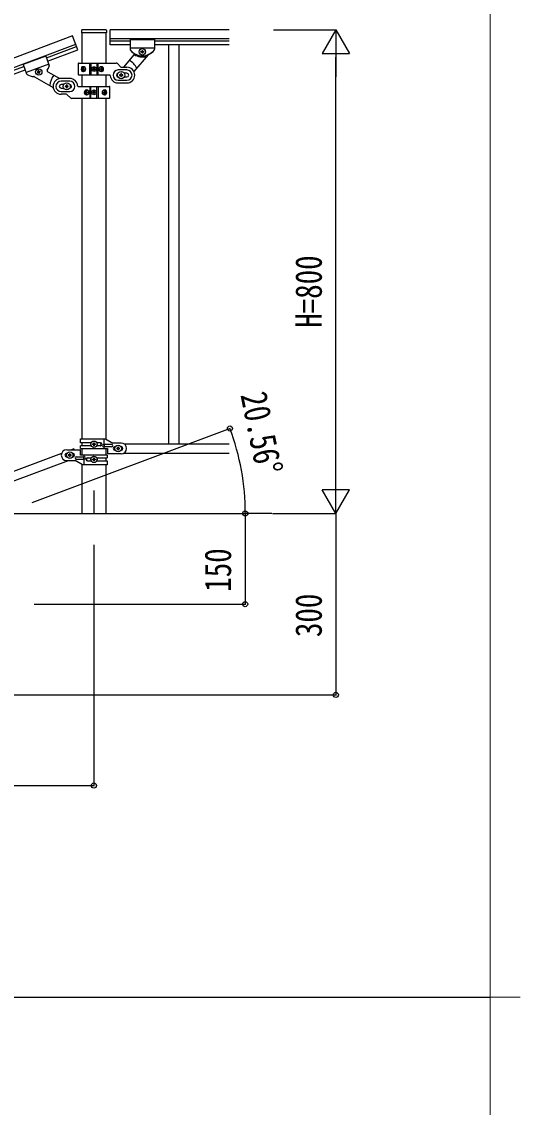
# Model space of a CAD drawing. Units: millimetres, scale not verified. Extents: x -4143 to 4140, y -2900 to 2898.
# Drawn here: x 3185 to 4010, y 15 to 1811 of the extents above; entities that cross this region are included whole.
import ezdxf
from ezdxf.enums import TextEntityAlignment as Align

# ---------------------------------------------------------------- set-up
doc = ezdxf.new("R2010")
doc.units = ezdxf.units.MM
doc.header["$LTSCALE"] = 10
for name, color, linetype in [('0-2_YKK_12', 2, 'Continuous'), ('0-3_YKK_A1', 4, 'Continuous'), ('0-4_YKK_D', 6, 'Continuous')]:
    doc.layers.add(name, color=color, linetype=linetype)
doc.layers.add('0-5_YKK_ZWAK', color=92, linetype='Continuous', lineweight=18)
doc.styles.add('ＭＳ ゴシック', font='')
doc.styles.get('ＭＳ ゴシック').set_extended_font_data('MS Gothic')

msp = doc.modelspace()

# ---------------------------------------------------------------- linework, layer by layer
at = {"layer": '0-2_YKK_12'}
msp.add_line((3304.89, 1027.16), (3304.89, 997.5), dxfattribs=at)
at = {"layer": '0-3_YKK_A1'}
for p, q in [((3284.39, 1796.5), (3284.39, 1793)), ((3324.39, 1797.5), (3285.39, 1797.5)), ((3325.39, 1796.5), (3325.39, 1793)), ((3331.89, 1772.54), (3331.89, 1797.54)), ((3528.74, 1797.54), (3331.89, 1797.54)), ((3269.23, 1787.46), (2531.89, 1510.9)), ((3277.97, 1764.17), (3269.23, 1787.46)), ((3284.64, 1792.5), (3284.64, 1742.3)), ((3324.89, 1792.5), (3284.89, 1792.5)), ((3325.14, 1742.3), (3325.14, 1792.5)), ((3528.74, 1782.54), (3331.89, 1782.54)), ((3364.89, 1778.54), (3331.89, 1778.54)), ((3364.89, 1781.54), (3364.89, 1765.22)), ((3364.89, 1781.54), (3404.89, 1781.54)), ((3364.89, 1781.54), (3364.89, 1765.2)), ((3364.89, 1781.54), (3404.89, 1781.54)), ((3404.89, 1781.54), (3404.89, 1765.22)), ((3404.89, 1781.54), (3404.89, 1765.22)), ((3528.74, 1778.54), (3404.89, 1778.54)), ((3274.5, 1773.42), (2537.16, 1496.86)), ((3226.18, 1751.15), (3275.86, 1769.78)), ((3228.28, 1745.53), (3277.97, 1764.17)), ((3364.89, 1772.54), (3331.89, 1772.54)), ((3364.89, 1767.54), (3404.89, 1767.54)), ((3364.89, 1767.54), (3404.89, 1767.54)), ((3383.45, 1760.56), (3382.49, 1760.56)), ((3386.33, 1761.52), (3387.29, 1761.52)), ((3528.74, 1772.54), (3404.89, 1772.54)), ((3428.39, 1772.54), (3428.39, 1112.54)), ((3445.39, 1772.54), (3445.39, 1112.54)), ((3225.12, 1753.96), (3187.67, 1739.91)), ((3225.12, 1753.96), (3230.86, 1738.66)), ((3279.89, 1742.54), (3341.65, 1742.54)), ((3297.94, 1722.54), (3297.94, 1742.54)), ((3299.89, 1742.54), (3299.89, 1722.54)), ((3309.89, 1742.54), (3309.89, 1722.54)), ((3311.83, 1722.54), (3311.83, 1742.54)), ((3370.91, 1756.15), (3353.65, 1735.58)), ((3394.46, 1756.22), (3371.04, 1728.3)), ((2581.72, 1509.3), (3188.77, 1736.99)), ((2583.83, 1503.68), (3190.87, 1731.37)), ((3187.67, 1739.91), (3193.4, 1724.63)), ((3230.04, 1740.85), (3192.59, 1726.8)), ((3212.08, 1727.68), (3211.18, 1727.35)), ((3215.11, 1727.8), (3216.01, 1728.13)), ((3228.4, 1728.07), (3248.33, 1716.82)), ((3278.89, 1741.54), (3278.89, 1723.54)), ((3285.37, 1732.98), (3285.7, 1732.98)), ((3285.37, 1732.1), (3285.7, 1732.1)), ((3287.18, 1734.75), (3286.56, 1734.75)), ((3286.56, 1730.34), (3287.18, 1730.34)), ((3288.19, 1732.98), (3287.57, 1732.98)), ((3288.19, 1732.1), (3287.57, 1732.1)), ((3303.66, 1732.13), (3302.84, 1732.13)), ((3306.12, 1732.95), (3306.94, 1732.95)), ((3316.65, 1732.98), (3315.89, 1732.98)), ((3316.65, 1732.1), (3315.89, 1732.1)), ((3318.01, 1734.75), (3317.25, 1734.75)), ((3317.25, 1730.34), (3318.01, 1730.34)), ((3318.94, 1732.98), (3319.41, 1732.98)), ((3318.94, 1732.1), (3319.41, 1732.1)), ((3349.01, 1736.42), (3343.77, 1741.66)), ((3359.39, 1731.04), (3344.89, 1731.04)), ((3351.13, 1735.54), (3359.39, 1735.54)), ((3359.39, 1725.54), (3354.97, 1725.54)), ((3206.33, 1719.86), (3237.5, 1702.26)), ((3264.89, 1716.98), (3250.39, 1716.98)), ((3264.89, 1712.48), (3250.39, 1712.48)), ((3254.81, 1706.98), (3250.39, 1706.98)), ((3330.92, 1722.54), (3279.89, 1722.54)), ((3284.64, 1722.54), (3284.64, 1703.98)), ((3325.14, 1703.98), (3325.14, 1722.54)), ((3344.89, 1714.04), (3359.39, 1714.04)), ((3344.89, 1709.54), (3359.39, 1709.54)), ((3348.39, 1723.04), (3347.39, 1723.04)), ((3351.39, 1722.04), (3352.39, 1722.04)), ((3354.97, 1719.54), (3359.39, 1719.54)), ((3250.39, 1700.98), (3254.81, 1700.98)), ((3250.39, 1695.48), (3264.89, 1695.48)), ((3258.65, 1690.98), (3250.39, 1690.98)), ((3258.39, 1704.48), (3257.39, 1704.48)), ((3260.77, 1690.11), (3266.01, 1684.86)), ((3261.39, 1703.48), (3262.39, 1703.48)), ((3278.85, 1703.98), (3329.89, 1703.98)), ((3290.83, 1694.42), (3290.37, 1694.42)), ((3290.83, 1693.54), (3290.37, 1693.54)), ((3292.53, 1696.19), (3291.76, 1696.19)), ((3291.76, 1691.78), (3292.53, 1691.78)), ((3293.13, 1694.42), (3293.89, 1694.42)), ((3293.13, 1693.54), (3293.89, 1693.54)), ((3297.94, 1703.98), (3297.94, 1683.98)), ((3299.89, 1683.98), (3299.89, 1703.98)), ((3303.66, 1693.57), (3302.84, 1693.57)), ((3306.12, 1694.39), (3306.94, 1694.39)), ((3309.89, 1683.98), (3309.89, 1703.98)), ((3311.83, 1703.98), (3311.83, 1683.98)), ((3321.58, 1694.42), (3322.21, 1694.42)), ((3321.58, 1693.54), (3322.21, 1693.54)), ((3323.22, 1696.19), (3322.6, 1696.19)), ((3322.6, 1691.78), (3323.22, 1691.78)), ((3324.4, 1694.42), (3324.08, 1694.42)), ((3324.4, 1693.54), (3324.08, 1693.54)), ((3330.89, 1684.98), (3330.89, 1702.98)), ((3329.89, 1683.98), (3268.13, 1683.98)), ((3284.64, 1683.98), (3284.64, 1121.04)), ((3325.14, 1120.24), (3325.14, 1683.98)), ((3282.89, 1121.04), (3323.76, 1121.04)), ((3282.89, 1114.54), (3282.89, 1121.04)), ((3300.22, 1114.54), (3282.89, 1114.54)), ((3284.64, 1114.54), (3284.64, 1109.54)), ((3315.48, 1114.54), (3309.56, 1114.54)), ((3321.86, 1111.54), (3321.86, 1121.04)), ((3323.76, 1121.04), (3335.89, 1114.04)), ((3349.89, 1114.04), (3335.89, 1114.04)), ((3251.38, 1096.79), (2547.53, 832.79)), ((3259.89, 1102.97), (3282.39, 1102.97)), ((3260.52, 1096.97), (3259.89, 1096.97)), ((3271.62, 1104.51), (3267.53, 1102.97)), ((3269.89, 1096.97), (3269.26, 1096.97)), ((3272.19, 1102.97), (3271.62, 1104.51)), ((3282.39, 1093.97), (3282.39, 1102.97)), ((3282.89, 1105.04), (3282.89, 1109.54)), ((3300.21, 1109.54), (3282.89, 1109.54)), ((3282.89, 1105.04), (3327.39, 1105.04)), ((3284.64, 1105.04), (3284.64, 1093.97)), ((3284.64, 1103.47), (3284.64, 1098.47)), ((3303.45, 1111.56), (3302.49, 1111.56)), ((3306.33, 1112.52), (3307.29, 1112.52)), ((3315.48, 1109.54), (3309.56, 1109.54)), ((3334.09, 1111.54), (3321.01, 1111.54)), ((3334.09, 1107.54), (3321.01, 1107.54)), ((3321.86, 1105.04), (3321.86, 1107.54)), ((3322.41, 1107.54), (3322.41, 1111.54)), ((3325.14, 1093.97), (3325.14, 1105.04)), ((3327.39, 1105.04), (3327.39, 1096.04)), ((3349.89, 1096.04), (3327.39, 1096.04)), ((3339.89, 1108.04), (3340.52, 1108.04)), ((3339.89, 1102.04), (3340.52, 1102.04)), ((3343.45, 1105.52), (3342.49, 1105.52)), ((3346.33, 1104.56), (3347.29, 1104.56)), ((3349.26, 1108.04), (3349.89, 1108.04)), ((3349.26, 1102.04), (3349.89, 1102.04)), ((3354.86, 1112.54), (3528.74, 1112.54)), ((3354.86, 1097.54), (3528.74, 1097.54)), ((3262.25, 1084.85), (2558.39, 820.84)), ((3260.52, 1090.97), (3259.89, 1090.97)), ((3259.89, 1084.97), (3273.89, 1084.97)), ((3263.45, 1094.45), (3262.49, 1094.45)), ((3266.33, 1093.49), (3267.29, 1093.49)), ((3269.89, 1090.97), (3269.26, 1090.97)), ((3286.01, 1077.97), (3273.89, 1084.97)), ((3275.69, 1091.47), (3288.77, 1091.47)), ((3275.69, 1087.47), (3288.77, 1087.47)), ((3326.89, 1093.97), (3282.39, 1093.97)), ((3284.64, 1078.76), (3284.64, 997.5)), ((3326.89, 1077.97), (3286.01, 1077.97)), ((3287.36, 1091.47), (3287.36, 1087.47)), ((3287.92, 1093.97), (3287.92, 1091.47)), ((3287.92, 1087.47), (3287.92, 1077.97)), ((3294.29, 1089.47), (3300.21, 1089.47)), ((3294.29, 1084.47), (3300.22, 1084.47)), ((3303.45, 1086.49), (3302.49, 1086.49)), ((3306.33, 1087.45), (3307.29, 1087.45)), ((3309.56, 1089.47), (3326.89, 1089.47)), ((3309.56, 1084.47), (3326.89, 1084.47)), ((3325.14, 1084.47), (3325.14, 1089.47)), ((3325.14, 997.5), (3325.14, 1077.97)), ((3326.89, 1093.97), (3326.89, 1089.47)), ((3326.89, 1084.47), (3326.89, 1077.97)), ((3304.89, 1035.62), (3304.89, 997.5)), ((-3840.08, 197.5), (3959.92, 197.5))]:
    msp.add_line(p, q, dxfattribs=at)
for points in [[(3382.49, 1760.56), (3382.49, 1761.52), (3383.45, 1761.52)], [(3384.41, 1762.48), (3384.41, 1763.44), (3385.37, 1763.44), (3385.37, 1762.48)], [(3387.29, 1761.52), (3387.29, 1760.56), (3386.33, 1760.56)], [(3385.37, 1759.6), (3385.37, 1758.64), (3384.41, 1758.64), (3384.41, 1759.6)], [(3211.18, 1727.35), (3211.52, 1726.45), (3212.42, 1726.78)], [(3213.54, 1729.26), (3213.2, 1730.16), (3212.3, 1729.82), (3212.64, 1728.92)], [(3213.65, 1726.22), (3213.99, 1725.32), (3214.89, 1725.66), (3214.55, 1726.56)], [(3216.01, 1728.13), (3215.68, 1729.03), (3214.78, 1728.7)], [(3285.7, 1732.98), (3285.82, 1733), (3285.94, 1733.05), (3286.05, 1733.13), (3286.15, 1733.24), (3286.24, 1733.37), (3286.31, 1733.53), (3286.36, 1733.69), (3286.4, 1733.86)], [(3286.4, 1731.22), (3286.36, 1731.39), (3286.31, 1731.55), (3286.24, 1731.71), (3286.15, 1731.84), (3286.05, 1731.95), (3285.94, 1732.03), (3285.82, 1732.08), (3285.7, 1732.1)], [(3287.02, 1733.86), (3287.01, 1733.69), (3287.03, 1733.53), (3287.07, 1733.37), (3287.14, 1733.24), (3287.23, 1733.13), (3287.33, 1733.05), (3287.45, 1733), (3287.57, 1732.98)], [(3287.57, 1732.1), (3287.45, 1732.08), (3287.33, 1732.03), (3287.23, 1731.95), (3287.14, 1731.84), (3287.07, 1731.71), (3287.03, 1731.55), (3287.01, 1731.39), (3287.02, 1731.22)], [(3302.84, 1732.13), (3302.84, 1732.95), (3303.66, 1732.95)], [(3304.48, 1733.77), (3304.48, 1734.59), (3305.3, 1734.59), (3305.3, 1733.77)], [(3305.3, 1731.31), (3305.3, 1730.49), (3304.48, 1730.49), (3304.48, 1731.31)], [(3306.94, 1732.95), (3306.94, 1732.13), (3306.12, 1732.13)], [(3316.65, 1732.98), (3316.8, 1733), (3316.94, 1733.05), (3317.07, 1733.13), (3317.18, 1733.24), (3317.27, 1733.37), (3317.33, 1733.53), (3317.36, 1733.69), (3317.36, 1733.86)], [(3317.36, 1731.22), (3317.36, 1731.39), (3317.33, 1731.55), (3317.27, 1731.71), (3317.18, 1731.84), (3317.07, 1731.95), (3316.94, 1732.03), (3316.8, 1732.08), (3316.65, 1732.1)], [(3318.12, 1733.86), (3318.15, 1733.69), (3318.21, 1733.53), (3318.29, 1733.37), (3318.39, 1733.24), (3318.51, 1733.13), (3318.65, 1733.05), (3318.79, 1733), (3318.94, 1732.98)], [(3318.94, 1732.1), (3318.79, 1732.08), (3318.65, 1732.03), (3318.51, 1731.95), (3318.39, 1731.84), (3318.29, 1731.71), (3318.21, 1731.55), (3318.15, 1731.39), (3318.12, 1731.22)], [(3350.39, 1724.04), (3350.39, 1725.04), (3349.39, 1725.04), (3349.39, 1724.04)], [(3260.39, 1705.48), (3260.39, 1706.48), (3259.39, 1706.48), (3259.39, 1705.48)], [(3347.39, 1723.04), (3347.39, 1722.04), (3348.39, 1722.04)], [(3349.39, 1721.04), (3349.39, 1720.04), (3350.39, 1720.04), (3350.39, 1721.04)], [(3352.39, 1722.04), (3352.39, 1723.04), (3351.39, 1723.04)], [(3257.39, 1704.48), (3257.39, 1703.48), (3258.39, 1703.48)], [(3259.39, 1702.48), (3259.39, 1701.48), (3260.39, 1701.48), (3260.39, 1702.48)], [(3262.39, 1703.48), (3262.39, 1704.48), (3261.39, 1704.48)], [(3290.83, 1694.42), (3290.98, 1694.44), (3291.13, 1694.49), (3291.26, 1694.57), (3291.38, 1694.68), (3291.49, 1694.82), (3291.57, 1694.97), (3291.62, 1695.13), (3291.65, 1695.31)], [(3291.65, 1692.66), (3291.62, 1692.83), (3291.57, 1693), (3291.49, 1693.15), (3291.38, 1693.28), (3291.26, 1693.39), (3291.13, 1693.48), (3290.98, 1693.53), (3290.83, 1693.54)], [(3292.42, 1695.31), (3292.42, 1695.13), (3292.45, 1694.97), (3292.51, 1694.82), (3292.6, 1694.68), (3292.71, 1694.57), (3292.84, 1694.49), (3292.98, 1694.44), (3293.13, 1694.42)], [(3293.13, 1693.54), (3292.98, 1693.53), (3292.84, 1693.48), (3292.71, 1693.39), (3292.6, 1693.28), (3292.51, 1693.15), (3292.45, 1693), (3292.42, 1692.83), (3292.42, 1692.66)], [(3302.84, 1693.57), (3302.84, 1694.39), (3303.66, 1694.39)], [(3304.48, 1695.21), (3304.48, 1696.03), (3305.3, 1696.03), (3305.3, 1695.21)], [(3305.3, 1692.75), (3305.3, 1691.93), (3304.48, 1691.93), (3304.48, 1692.75)], [(3306.94, 1694.39), (3306.94, 1693.57), (3306.12, 1693.57)], [(3322.21, 1694.42), (3322.33, 1694.44), (3322.44, 1694.49), (3322.55, 1694.57), (3322.63, 1694.68), (3322.7, 1694.82), (3322.75, 1694.97), (3322.76, 1695.13), (3322.75, 1695.31)], [(3322.75, 1692.66), (3322.76, 1692.83), (3322.75, 1693), (3322.7, 1693.15), (3322.63, 1693.28), (3322.55, 1693.39), (3322.44, 1693.48), (3322.33, 1693.53), (3322.21, 1693.54)], [(3323.38, 1695.31), (3323.41, 1695.13), (3323.46, 1694.97), (3323.54, 1694.82), (3323.62, 1694.68), (3323.72, 1694.57), (3323.84, 1694.49), (3323.96, 1694.44), (3324.08, 1694.42)], [(3324.08, 1693.54), (3323.96, 1693.53), (3323.84, 1693.48), (3323.72, 1693.39), (3323.62, 1693.28), (3323.54, 1693.15), (3323.46, 1693), (3323.41, 1692.83), (3323.38, 1692.66)], [(3304.41, 1113.48), (3304.41, 1114.44), (3305.37, 1114.44), (3305.37, 1113.48)], [(3265.37, 1095.41), (3265.37, 1096.37), (3264.41, 1096.37), (3264.41, 1095.41)], [(3302.49, 1111.56), (3302.49, 1112.52), (3303.45, 1112.52)], [(3305.37, 1110.6), (3305.37, 1109.64), (3304.41, 1109.64), (3304.41, 1110.6)], [(3307.29, 1112.52), (3307.29, 1111.56), (3306.33, 1111.56)], [(3342.49, 1105.52), (3342.49, 1104.56), (3343.45, 1104.56)], [(3345.37, 1106.48), (3345.37, 1107.44), (3344.41, 1107.44), (3344.41, 1106.48)], [(3344.41, 1103.6), (3344.41, 1102.64), (3345.37, 1102.64), (3345.37, 1103.6)], [(3347.29, 1104.56), (3347.29, 1105.52), (3346.33, 1105.52)], [(3262.49, 1094.45), (3262.49, 1093.49), (3263.45, 1093.49)], [(3264.41, 1092.53), (3264.41, 1091.57), (3265.37, 1091.57), (3265.37, 1092.53)], [(3267.29, 1093.49), (3267.29, 1094.45), (3266.33, 1094.45)], [(3302.49, 1086.49), (3302.49, 1087.45), (3303.45, 1087.45)], [(3304.41, 1088.41), (3304.41, 1089.37), (3305.37, 1089.37), (3305.37, 1088.41)], [(3305.37, 1085.53), (3305.37, 1084.57), (3304.41, 1084.57), (3304.41, 1085.53)], [(3307.29, 1087.45), (3307.29, 1086.49), (3306.33, 1086.49)], [(2754.89, 847.5), (3154.89, 847.5), (3154.89, 997.5), (3554.89, 997.5)]]:
    msp.add_lwpolyline(points, dxfattribs=at)
for centre, radius in [((3384.89, 1761.04), 5.3), ((3213.6, 1727.74), 5.3), ((3304.89, 1732.54), 4), ((3304.89, 1732.54), 3.75), ((3349.89, 1722.54), 5.9), ((3259.89, 1703.98), 5.9), ((3304.89, 1693.98), 4), ((3304.89, 1693.98), 3.75), ((3304.89, 1112.04), 5.3), ((3264.89, 1093.97), 5.3), ((3344.89, 1105.04), 5.3), ((3304.89, 1086.97), 5.3)]:
    msp.add_circle(centre, radius, dxfattribs=at)
for centre, radius, start, end in [((3285.39, 1796.5), 1, 90, 180), ((3324.39, 1796.5), 1, 0, 90), ((3284.89, 1793), 0.5, 180, 270), ((3324.89, 1793), 0.5, 270, 0), ((3366.89, 1765.22), 2, 180, 218.49995), ((3366.89, 1765.2), 2, 180, 224.93002), ((3384.89, 1779.54), 25, 218.49995, 321.50005), ((3384.89, 1779.54), 25, 219.04626, 234.94492), ((3383.45, 1762.48), 0.96, 270, 0), ((3383.45, 1759.6), 0.96, 0, 90), ((3386.33, 1762.48), 0.96, 180, 270), ((3386.33, 1759.6), 0.96, 90, 180), ((3384.89, 1779.54), 25, 294.29151, 321.50004), ((3402.89, 1765.22), 2, 321.50005, 0), ((3402.89, 1765.22), 2, 321.50004, 0), ((3279.89, 1741.54), 1, 90, 180), ((3341.65, 1739.54), 3, 45, 90), ((3349.89, 1722.54), 28, 23.48523, 61.32819), ((3369.38, 1757.44), 2, 320, 54.94492), ((3385.39, 1779.54), 27, 238.26331, 284.36577), ((3396, 1754.93), 2, 114.29151, 140), ((3195.27, 1725.33), 2, 200.56, 239.05996), ((3211.74, 1728.58), 0.96, 290.56, 20.56), ((3212.75, 1725.89), 0.96, 20.56, 110.56), ((3214.44, 1729.59), 0.96, 200.56, 290.56), ((3215.45, 1726.9), 0.96, 110.56, 200.56), ((3229.38, 1729.81), 2, 145.61508, 240.56), ((3207.1, 1745.06), 25, 325.61508, 341.51374), ((3228.99, 1737.96), 2, 335.62998, 20.56), ((3303.66, 1733.77), 0.82, 270, 0), ((3303.66, 1731.31), 0.82, 0, 90), ((3306.12, 1733.77), 0.82, 180, 270), ((3306.12, 1731.31), 0.82, 90, 180), ((3344.89, 1722.54), 8.5, 90, 270), ((3344.89, 1722.54), 3, 90, 270), ((3348.39, 1724.04), 1, 270, 0), ((3351.13, 1738.54), 3, 225, 270), ((3351.39, 1724.04), 1, 180, 270), ((3359.39, 1722.54), 13, 270, 90), ((3359.39, 1722.54), 8.5, 270, 90), ((3359.39, 1722.54), 3, 270, 90), ((3207.1, 1745.06), 25, 239.05996, 266.26849), ((3205.34, 1718.12), 2, 60.56, 86.26849), ((3259.89, 1703.98), 28, 139.23181, 177.07477), ((3250.39, 1703.98), 13, 90, 270), ((3250.39, 1703.98), 8.5, 90, 270), ((3250.39, 1703.98), 3, 90, 270), ((3264.89, 1703.98), 13, 4.09604, 90), ((3264.89, 1703.98), 8.5, 270, 90), ((3264.89, 1703.98), 3, 270, 90), ((3279.89, 1723.54), 1, 180, 270), ((3330.92, 1721.54), 1, 4.09604, 90), ((3344.89, 1722.54), 13, 184.09604, 270), ((3348.39, 1721.04), 1, 0, 90), ((3351.39, 1721.04), 1, 90, 180), ((3258.39, 1705.48), 1, 270, 0), ((3258.39, 1702.48), 1, 0, 90), ((3258.65, 1687.98), 3, 45, 90), ((3261.39, 1705.48), 1, 180, 270), ((3261.39, 1702.48), 1, 90, 180), ((3278.85, 1704.98), 1, 184.09604, 270), ((3303.66, 1695.21), 0.82, 270, 0), ((3303.66, 1692.75), 0.82, 0, 90), ((3306.12, 1695.21), 0.82, 180, 270), ((3306.12, 1692.75), 0.82, 90, 180), ((3329.89, 1702.98), 1, 0, 90), ((3268.13, 1686.98), 3, 225, 270), ((3329.89, 1684.98), 1, 270, 0), ((3303.45, 1113.48), 0.96, 270, 0), ((3306.33, 1113.48), 0.96, 180, 270), ((3314.73, 1112.04), 2.5, 270, 90), ((3315.48, 1112.04), 2.5, 270, 90), ((3349.89, 1105.04), 9, 270, 90), ((3259.89, 1093.97), 9, 90, 270), ((3259.89, 1093.97), 3, 90, 270), ((3263.45, 1095.41), 0.96, 270, 0), ((3266.33, 1095.41), 0.96, 180, 270), ((3269.89, 1093.97), 3, 270, 90), ((3303.45, 1110.6), 0.96, 0, 90), ((3306.33, 1110.6), 0.96, 90, 180), ((3321.01, 1109.54), 2, 90, 270), ((3334.09, 1109.54), 2, 270, 90), ((3339.89, 1105.04), 3, 90, 270), ((3343.45, 1106.48), 0.96, 270, 0), ((3343.45, 1103.6), 0.96, 0, 90), ((3346.33, 1106.48), 0.96, 180, 270), ((3346.33, 1103.6), 0.96, 90, 180), ((3349.89, 1105.04), 3, 270, 90), ((3263.45, 1092.53), 0.96, 0, 90), ((3266.33, 1092.53), 0.96, 90, 180), ((3275.69, 1089.47), 2, 90, 270), ((3288.77, 1089.47), 2, 270, 90), ((3294.29, 1086.97), 2.5, 90, 270), ((3295.04, 1086.97), 2.5, 90, 270), ((3303.45, 1088.41), 0.96, 270, 0), ((3303.45, 1085.53), 0.96, 0, 90), ((3306.33, 1088.41), 0.96, 180, 270), ((3306.33, 1085.53), 0.96, 90, 180)]:
    msp.add_arc(centre, radius, start, end, dxfattribs=at)
for centre, major_axis, ratio, start_param, end_param in [((3286.5, 1732.54), (0, 4), 0.7075, 6.2831853, 9.424778), ((3287.21, 1732.54), (0, 4), 0.7075, 0.1252578, 3.0163348), ((3290.47, 1732.54), (0, 7.22), 0.707107, 1.5096412, 1.6319515), ((3291.41, 1732.54), (0, 7.22), 0.707107, 1.2602434, 1.3864021), ((3291.41, 1732.54), (0, 7.22), 0.707107, 1.7551906, 1.8813492), ((3286.5, 1732.54), (5.06, 0), 0.790514, 4.712389, 7.8539816), ((3292.04, 1732.54), (0, 7.22), 0.707107, 1.2602434, 1.3864021), ((3292.04, 1732.54), (0, 7.22), 0.707107, 1.7551906, 1.8813492), ((3288.01, 1732.54), (0, 3.83), 0.707107, 3.0982646, 6.3265134), ((3293.28, 1732.54), (0, 7.22), 0.707107, 1.5096412, 1.6319515), ((3317.39, 1732.54), (4.49, 0), 0.890869, 1.5707963, 4.712389), ((3316.47, 1732.54), (0, -3.83), 0.866157, 3.1165976, 6.3081804), ((3312.29, 1732.54), (0, -7.22), 0.499772, 1.5096412, 1.6319515), ((3313.81, 1732.54), (0, -7.22), 0.499772, 1.7551906, 1.8813492), ((3313.81, 1732.54), (0, -7.22), 0.499772, 1.2602434, 1.3864021), ((3317.39, 1732.54), (0, 4), 0.865, 3.1415927, 6.2831853), ((3314.58, 1732.54), (0, -7.22), 0.499772, 1.7551906, 1.8813492), ((3314.58, 1732.54), (0, -7.22), 0.499772, 1.2602434, 1.3864021), ((3315.81, 1732.54), (0, -7.22), 0.499772, 1.5096412, 1.6319515), ((3292.39, 1693.98), (0, -4), 0.865, 3.1415927, 6.2831853), ((3293.97, 1693.98), (0, 7.22), 0.499772, 1.5096412, 1.6319515), ((3295.2, 1693.98), (0, 7.22), 0.499772, 1.2602434, 1.3864021), ((3295.2, 1693.98), (0, 7.22), 0.499772, 1.7551906, 1.8813492), ((3292.39, 1693.98), (-4.49, 0), 0.890869, 1.5707963, 4.712389), ((3295.96, 1693.98), (0, 7.22), 0.499772, 1.2602434, 1.3864021), ((3295.96, 1693.98), (0, 7.22), 0.499772, 1.7551906, 1.8813492), ((3293.3, 1693.98), (0, 3.83), 0.866157, 3.1165976, 6.3081804), ((3297.49, 1693.98), (0, 7.22), 0.499772, 1.5096412, 1.6319515), ((3323.27, 1693.98), (-5.06, 0), 0.790514, 4.712389, 7.8539816), ((3321.77, 1693.98), (0, -3.83), 0.707107, 3.0982646, 6.3265134), ((3316.49, 1693.98), (0, -7.22), 0.707107, 1.5096412, 1.6319515), ((3317.74, 1693.98), (0, -7.22), 0.707107, 1.7551906, 1.8813492), ((3317.74, 1693.98), (0, -7.22), 0.707107, 1.2602434, 1.3864021), ((3322.57, 1693.98), (0, -4), 0.7075, 0.1252578, 3.0163348), ((3318.36, 1693.98), (0, -7.22), 0.707107, 1.7551906, 1.8813492), ((3318.36, 1693.98), (0, -7.22), 0.707107, 1.2602434, 1.3864021), ((3323.27, 1693.98), (0, -4), 0.7075, 6.2831853, 9.424778), ((3319.31, 1693.98), (0, -7.22), 0.707107, 1.5096412, 1.6319515)]:
    msp.add_ellipse(centre, major_axis=major_axis, ratio=ratio, start_param=start_param, end_param=end_param, dxfattribs=at)
for centre, major_axis, ratio in [((3287.77, 1732.54), (0, 3.83), 0.707107), ((3316.64, 1732.54), (0, -3.83), 0.866157), ((3293.14, 1693.98), (0, 3.83), 0.866157), ((3322, 1693.98), (0, -3.83), 0.707107)]:
    msp.add_ellipse(centre, major_axis=major_axis, ratio=ratio, dxfattribs=at)
at = {"layer": '0-4_YKK_D'}
for p, q in [((3601.89, 1797.5), (3705.89, 1797.5)), ((3704.89, 1797.5), (3682.39, 1758.53)), ((3704.89, 1797.5), (3727.39, 1758.53)), ((3704.89, 1797.5), (3704.89, 1719.56)), ((3682.39, 1758.53), (3727.39, 1758.53)), ((3704.89, 1042.5), (3704.89, 1752.5)), ((3202.64, 1015.41), (3530.65, 1138.41)), ((3704.89, 997.5), (3704.89, 1075.44)), ((3704.89, 997.5), (3682.39, 1036.47)), ((3727.39, 1036.47), (3682.39, 1036.47)), ((3704.89, 997.5), (3727.39, 1036.47)), ((3561.49, 997.5), (3553.89, 997.5)), ((3598.89, 997.5), (3554.2, 997.5)), ((3554.89, 997.5), (3554.89, 847.5)), ((3599.89, 997.5), (3705.89, 997.5)), ((3600.89, 997.5), (3705.89, 997.5)), ((3704.89, 997.5), (3704.89, 697.5)), ((3304.89, 945.5), (3304.89, 546.5)), ((3205.89, 847.5), (3555.89, 847.5)), ((2805.89, 697.5), (3705.89, 697.5)), ((2504.89, 547.5), (3304.89, 547.5))]:
    msp.add_line(p, q, dxfattribs=at)
for centre in [(3529.71, 1138.06), (3554.89, 997.5), (3555.2, 997.5), (3554.89, 847.5), (3704.89, 697.5), (3304.89, 547.5)]:
    msp.add_circle(centre, 4.25, dxfattribs=at)
msp.add_arc((3154.89, 997.5), 400.31, 0, 20.55605, dxfattribs=at)
at = {"layer": '0-5_YKK_ZWAK', "color": 7}
for p, q in [((3959.92, 2847.5), (3959.92, -2452.5)), ((3959.92, 197.5), (4009.92, 197.5))]:
    msp.add_line(p, q, dxfattribs=at)

# ---------------------------------------------------------------- texts
at = {"layer": '0-4_YKK_D', "style": 'ＭＳ ゴシック', "width": 0.8}
for s, rotation, p in [('H=800', 90, (3694.89, 1304.7)), ('20.56°', 281.57, (3534.08, 1191.09)), ('150', 90, (3544.89, 868.1)), ('300', 90, (3694.89, 793.1))]:
    msp.add_text(s, height=43.99, rotation=rotation, dxfattribs=at).set_placement(p, align=Align.BOTTOM_LEFT)

doc.saveas('drawing.dxf')
